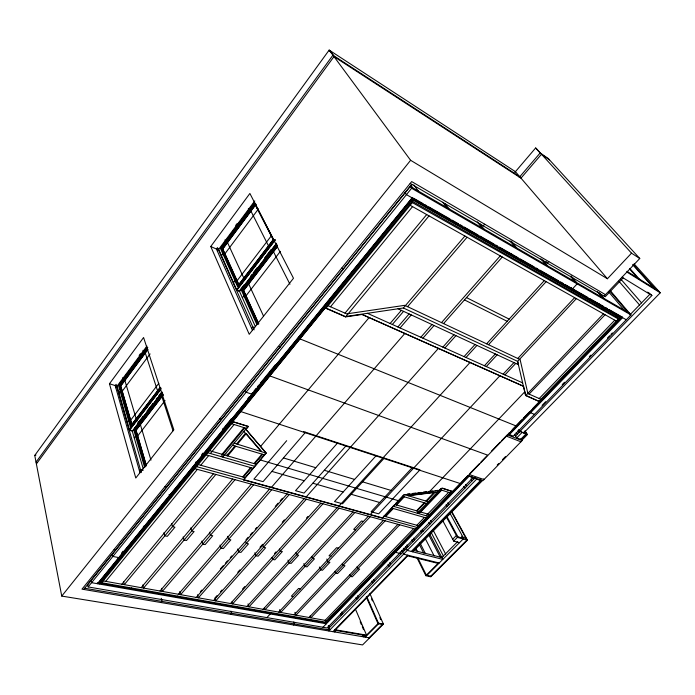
<?xml version="1.0" encoding="UTF-8"?>
<svg xmlns="http://www.w3.org/2000/svg" width="695" height="695" viewBox="0 0 695 695"><rect width="100%" height="100%" fill="white"/><g stroke="black" fill="none" stroke-linecap="round" stroke-linejoin="round"><path stroke-width="1.04" d="M257.107 207.701L257.159 208.491M270.555 233.859L270.598 234.658M237.482 286.41L238.072 285.576L221.331 248.341L254.579 203.635L254.44 202.506L220.393 248.306L237.482 286.41L273.43 239.445L254.44 202.506M146.984 347.092L118.48 385.438L130.286 426.487L130.877 425.635L119.314 385.525L147.053 348.23M369.836 593.504L383.414 624.093L362.564 644.925L61.751 596.084L34.75 455.425L329.169 50.075L515.421 171.674L607.413 278.747L631.512 253.171L639.765 258.505L604.111 296.096M35.958 455.043L34.75 455.425M329.317 51.43L329.934 50.579L333.713 55.678M36.383 463.956L333.982 56.582L520.981 178.146L541.431 154.316L549.502 159.867M109.463 383.753L143.578 337.518L173.837 429.814L135.777 478.012L109.463 383.753L115.413 385.638M210.741 246.508L249.887 193.462L293.481 278.261L249.236 334.312L210.741 246.508L217.639 249.574M139.139 355.493L140.416 353.772M235.701 225.415L236.969 223.72M115.865 387.775L146.94 346.11M217.387 251.095L254.787 200.924M120.383 383.18L122.19 380.738M125.951 375.682L128.505 372.251M134.239 364.528L136.15 361.956M232.886 231.817L234.788 229.263M239.21 223.304L241.113 220.749M130.877 425.635L119.427 385.569L147.792 347.43M238.185 285.628L221.444 248.393L254.579 203.635L273.248 239.818L238.072 285.576M147.496 348.716L119.757 385.994L131.268 425.879M255.612 203.4L221.575 249.149L237.829 285.315M131.946 425.079L120.617 385.942L147.731 349.516M239.002 285.254L222.626 248.923L255.873 204.269M132.076 425.114L120.739 385.986L147.861 349.568M239.132 285.315L222.756 248.975L255.995 204.33M118.923 392.857L120.852 390.877L120.339 391.754L121.529 392.136L150.085 353.929M221.401 255.543L223.668 253.345M224.138 254.839L258.453 208.917M127.246 421.943L129.235 419.928L128.697 420.814L129.913 421.179L158.834 383.284M233.451 282.552L235.796 280.311M236.257 281.814L271.38 235.77M130.286 426.487L160.198 387.393M130.999 425.67L160.085 387.671M162.187 392.136L132.258 431.091L129.487 430.292L129.339 429.762L161.197 388.175M276.575 243.233L239.532 291.457L236.787 290.31L236.561 289.806L274.933 239.723M160.788 388.957L129.487 429.805L117.099 386.455M275.124 239.74L236.717 289.867L218.378 248.749M129.487 430.292L160.719 389.548M236.787 290.31L275.185 240.209M137.958 422.942L143.153 416.166M147.053 411.084L152.909 403.465M156.158 399.234L157.461 397.54M158.755 395.846L161.362 392.458M243.928 284.933L239.306 290.962L255.369 326.615M250.539 276.323L251.868 274.603M253.189 272.883L257.15 267.714M264.421 258.245L271.033 249.635M162.587 393.613L134.7 429.875L145.394 466.666L144.517 467.023L133.709 429.736L162.465 392.31M276.81 244.883L242.19 289.893L257.723 324.261L256.907 324.669L241.2 289.841L275.976 244.597M135.056 428.216L140.824 420.718M144.073 416.479L145.377 414.793M146.68 413.099L152.535 405.472M155.784 401.241L161.657 393.596M241.182 290.128L244.432 285.897M245.735 284.203L247.038 282.509L248.254 283.03L263.544 316.129M250.296 278.269L256.168 270.633M262.032 262.997L267.254 256.212M271.51 250.4L272.214 251.06L271.815 250.269L274.247 247.099M162.474 393.57L134.578 429.84L145.281 466.64M257.836 324.313L242.303 289.945L276.923 244.935M162.882 393.995L135.012 430.231L145.368 465.815M277.279 245.292L242.399 290.64L257.411 323.887M146.358 465.971L135.925 430.231L163.16 394.856M258.644 323.844L243.519 290.458L277.392 246.456M146.185 464.972L136.055 430.274L163.282 394.899M258.783 323.896L243.65 290.51L277.522 246.517M134.248 437.676L136.272 435.652L135.716 436.547L136.95 436.894L165.045 400.563M242.373 297.616L244.753 295.358M245.205 296.861L280.398 251.338M139.426 470.81L140.442 469.516L143.205 470.246M251.66 328.457L252.841 326.963L254.657 327.684M61.751 596.084L410.606 160.284L329.169 50.075M83.687 589.438L411.814 184.357M629.47 313.193L410.267 186.39L87.657 584.651L88.143 586.928L327.137 627.959L473.086 477.595L469.108 476.257L322.984 627.246M88.143 586.928L411.614 188.275L410.267 186.39M121.686 552.846L123.041 551.178M201.62 454.73L202.957 453.088M231.444 418.659L223.234 428.728L224.138 428.693M247.854 398.513L249.227 396.828M251.277 394.317L252.65 392.632M254.014 390.955L256.064 388.435M257.437 386.759L258.801 385.082M260.173 383.397L275.22 364.936M97.517 583.722L412.092 197.858M412.543 197.641L98.36 582.957L97.3 582.775M98.777 583.036L99.394 582.28M412.943 197.867L412.022 198.987L620.218 317.267L621.052 316.407L609.22 309.666M412.813 200.568L99.863 583.791L98.812 583.6L411.814 200.004L412.813 200.568L411.57 198.805M576.372 298.624L517.645 361.365L525.516 395.281L539.78 401.727L452.801 491.669L441.768 488.159L439.527 490.496L404.325 494.814L382.337 518.149L243.467 479.88L266.15 453.14L245.995 429.475L248.35 426.634L232.703 421.657L325.269 307.772L345.415 316.572L403.369 307.989L517.645 361.365L518.418 364.658L398.027 308.78M100.653 583.409L101.279 582.653L325.755 622.216L325.156 622.842M101.696 582.723L233.398 421.561M326.085 308.128L412.335 202.593L411.171 200.942M105.692 581.359L197.389 469.377M200.759 465.259L208.682 455.581M210.385 453.496L234.119 424.506M330.525 306.773L412.535 206.615M222 454.287L243.997 427.634M221.106 456.589L244.814 427.894M222.747 457.067L248.202 426.278L232.703 421.657M226.9 455.703L234.927 446.016M236.656 443.931L245.448 433.315M345.015 313.15L426.695 214.564M235.735 446.259L227.708 455.937L226.97 453.939M237.464 444.174L246.265 433.567L261.572 451.446M121.825 584.226L213.426 473.773M429.015 215.876L345.597 316.911L362.13 314.461L523.578 386.316L525.733 395.585L539.78 401.727M215.858 474.433L124.275 584.66L123.502 581.498M131.034 588.7L131.65 587.961M442.593 216.353L443.497 215.268L428.685 206.832M141.181 587.657L232.651 479.037M235.014 479.68L143.561 588.083L142.753 584.964M242.677 476.9L250.556 467.587M253.962 463.565L261.954 454.122M243.459 477.118L251.338 467.813M254.744 463.8L262.736 454.356M514.839 172.36L535.628 147.992L536.166 148.365L631.512 253.171M286.679 440.7L253.901 479.107L263.049 481.661L305.531 432.238M160.015 591.011L251.321 484.146M390.112 323.488L401.363 310.326M403.369 307.989L464.912 236.031M253.614 484.78L162.335 591.419L161.483 588.326M392.336 324.487L403.578 311.36M407.583 306.686L467.075 237.247M519.191 177.434L540.18 152.952L548.251 158.503L639.765 258.505M483.26 225.875L484.702 224.19M397.87 326.963L409.094 313.914M161.144 602.565L162.126 601.427L161.275 598.308M400.059 327.944L411.275 314.931M178.346 594.268L269.46 489.115M176.999 596.814L177.616 596.101M271.693 489.723L180.596 594.668L179.718 591.61M420.822 337.249L431.969 324.53M200.368 591.714L201.802 590.09M220.35 568.962L223.199 565.713M225.345 563.28L227.482 560.839M230.332 557.59L231.765 555.965M246.03 539.711L248.167 537.27M250.313 534.837L252.45 532.396M255.3 529.147L256.733 527.522M275.281 506.394L278.13 503.145M280.267 500.704L282.413 498.272M422.925 338.187L434.062 325.503M196.19 597.439L287.087 493.945M289.259 494.536L198.388 597.83L197.467 594.798M441.499 322.619L500.252 255.873M337.718 442.811L295.514 490.696L304.08 493.076L346.206 445.599M443.566 323.601L502.276 257.011M510.747 255.074L511.633 254.083M214.816 598.074L216.962 595.658M220.55 591.627L221.983 590.012M237.768 572.272L239.914 569.857M259.999 547.278L262.145 544.854M282.231 522.275L284.385 519.86M213.565 600.523L304.236 498.645M306.347 499.219L215.711 600.906L215.076 598.908M442.863 347.126L453.922 334.729M444.887 348.03L455.937 335.659M242.564 589.004L244.744 586.58M274.542 553.498L275.993 551.882M306.521 518.001L307.972 516.385M230.505 603.529L320.916 503.206M322.966 503.771L232.59 603.903L231.939 601.931M548.789 261.581L547.382 263.136L546.027 261.45M464.051 356.613L475.024 344.52M230.731 614.354L231.704 613.277L231.035 611.226M542.595 271.719L541.726 272.675L540.389 270.981M376.325 455.486L334.504 501.547L342.539 503.788L384.274 458.101M465.989 357.491L476.952 345.415M247.003 606.466L337.153 507.654M486.613 343.825L544.289 280.606M339.151 508.201L249.036 606.831L248.037 603.894M488.516 344.72L546.148 281.649M484.424 365.744L495.309 353.937M486.291 366.586L497.168 354.798M263.092 609.324L352.956 511.98M354.902 512.519L265.082 609.68L264.395 607.743M269.964 613.103L270.572 612.451M266.871 617.612L270.268 613.954L269.782 612.59M412.5 467.37L371.104 511.737L378.662 513.84L419.962 469.82L303.515 431.578M278.791 612.113L368.341 516.203M503.137 374.127L513.926 362.582M517.766 358.472L574.635 297.642M370.235 516.715L280.719 612.46L279.668 609.584M504.935 374.935L515.725 363.416M395.455 503.727L404.16 494.493L428.242 501.764M385.047 516.428L392.684 508.332M395.976 504.839L403.717 496.63M385.664 516.602L393.301 508.505M396.593 505.013L404.334 496.812M294.098 614.832L383.336 520.303M385.178 520.816L295.983 615.171L294.906 612.321M293.585 624.996L294.55 623.988L293.794 621.956M623.128 277.887L605.223 296.748L410.189 183.411M599.203 303.958L598.36 304.844L596.988 303.185M309.032 617.49L397.948 524.308M399.747 524.803L310.873 617.812L310.144 615.935M603.434 313.819L525.733 395.585M416.531 510.808L424.219 502.78M425.879 501.052L434.288 492.269L407.661 495.552M417.13 510.981L424.819 502.954M426.469 501.225L434.879 492.451M529.077 394.091L605.076 314.739M417.269 513.205L440.847 488.62M418.451 513.544L441.082 489.966M420.675 512.015L441.673 490.149M325.112 620.348L413.655 528.608M416.878 525.272L424.437 517.436M426.07 515.742L448.649 492.355M539.19 398.539L614.797 320.195M324.826 622.737L452.045 491.165M539.016 401.18L618.402 319.031L616.474 316.72M363.459 583.305L365.709 580.985M382.919 563.176L385.16 560.856M403.117 542.282L404.612 540.736M469.837 473.547L479.472 463.582M480.957 462.045L486.891 455.911M491.356 451.29L500.287 442.046M501.781 440.508L507.732 434.349M512.206 429.727L521.832 419.763M523.318 418.234L529.225 412.118M532.917 408.295L620.096 318.119L620.765 318.492L509.027 434.01L508.323 433.741M340.984 607.465L326.016 622.955L99.819 583.218M342.487 605.918L361.2 586.563M362.703 585.016L380.66 566.442M383.649 563.35L400.85 545.566M403.1 543.247L421.048 524.69M422.543 523.144L440.5 504.57M441.994 503.024L460.707 483.685M462.201 482.139L468.187 475.945M521.163 421.179L509.226 433.515L508.532 433.237M522.649 419.632L562.177 378.766M563.671 377.22L621.982 316.929L621.321 316.555L619.332 318.484L412.665 201.463L413.577 200.342L620.166 317.624M508.636 433.35L509.426 434.592L622.598 317.667L621.608 316.494M542.1 405.367L545.671 401.684M562.238 384.604L564.496 382.276M589.343 356.665L590.854 355.11M607.413 338.031L609.671 335.702M610.914 334.425L612.373 332.922M629.852 314.913L650.338 293.794M610.566 290.979L630.964 314.948L513.336 436.121L509.426 434.592M518.566 429.632L519.773 431.473L651.875 295.514L650.85 294.367M328.066 629.01L474.937 477.873M515.586 436.043L520.32 431.178M328.848 630.973L476.605 479.168L482.052 481.009L412.847 551.821M514.422 434.236L516.785 437.893L522.119 432.412L521.311 431.178M523.63 433.02L660.25 292.812L634.075 263.839M332.957 631.668L407.635 555.166M411.284 551.43L480.523 480.488L479.785 479.237M520.633 439.396L525.959 433.949L524.186 431.239M334.964 630.304L408.2 555.305M412.135 551.648L481.357 480.775L480.271 478.924M521.459 439.718L526.784 434.271L524.994 431.552M497.203 465.068L498.706 463.53M502.468 459.673L505.482 456.598M525.081 430.926L527.462 434.54L522.145 439.987L516.785 437.893M334.703 631.964L336.137 630.504M520.929 438.788L522.11 440.604L482.895 480.714L468.109 475.728M452.688 539.224L456.389 535.497M442.967 521.059L453.696 541.101L457.927 536.844L463.721 538.451L426.921 575.304M457.649 541.648L441.82 557.538L413.629 550.344M364.971 635.43L363.546 636.855L362.703 634.848M366.074 635.612L378.471 623.189L383.414 624.093M416.739 557.321L425.87 575.686L438.649 562.88M365.205 637.133L378.549 623.771M369.071 637.784L382.389 624.475M430.709 576.198L466.927 540.015L451.316 511.485M451.837 511.642L467.457 540.163L430.744 576.833L425.87 575.686M347.795 313.714L404.698 305.331L520.112 359.576L527.748 392.944M408.269 495.735L437.476 492.13M407.357 494.102L409.494 493.841M412.691 493.441L415.897 493.05M418.025 492.79L421.24 492.399M423.351 492.138L426.574 491.739M428.685 491.487L432.968 490.957M435.087 490.696L438.293 490.305M220.393 248.306L221.444 248.393M241.2 289.841L242.303 289.945M118.48 385.438L119.427 385.569M133.709 429.736L134.7 429.875M84.668 588.231L329.804 629.991L328.205 625.978M369.618 637.88L81.984 589.151L411.675 181.577L605.475 294.663M335.442 629.809L366.552 635.143L355.553 609.393M334.382 630.2L366.63 635.708M326.346 623.771L91.592 582.688L91.088 580.403M326.911 620.661L103.181 580.907L102.73 578.935M382.936 624.57L377.993 623.667L366.23 596.936M293.299 596.571L291.361 596.197L298.598 588.439L300.527 588.83M118.802 557.607L112.877 556.452L112.329 554.184M114.145 549.389L115.848 549.736M143.361 526.237L144.412 526.471M330.95 556.252L329.03 555.8L336.597 547.686L338.517 548.147M431.248 576.32L426.382 575.182L417.721 557.781M439.197 563.019L403.613 554.167L401.727 550.301M395.498 552.317L399.573 553.333M407.687 555.844L438.137 563.402M169.015 494.753L170.066 495.014M36.818 462.305L36.036 462.114L332.94 55.183L519.782 176.747M165.019 486.491L166.731 486.926M355.605 529.842L353.694 529.347L361.496 520.981L363.398 521.493M453.696 541.101L459.499 542.682M415.402 529.086L194.878 468.691L194.192 466.64M467.457 540.163L457.397 537.374L446.051 516.385M196.563 466.632L417.009 527.427M195.582 462.149L196.624 462.436M462.175 537.113L465.911 538.147M245.014 477.552L198.257 464.564L197.554 462.514M383.805 516.09L418.625 525.759M206.18 454.869L252.893 468.256M391.45 507.976L426.183 517.931M129.339 429.762L131.207 430.301M207.892 452.775L254.596 466.258M393.101 506.229L427.816 516.246M271.867 471.401L304.28 480.749M312.837 483.216L343.191 491.973M351.218 494.293L379.713 502.511M209.603 450.681L256.299 464.251M429.44 514.561L394.751 504.474L382.337 518.149M135.403 419.91L135.551 421.9M232.486 445.286L264.291 454.825M402.492 496.265L426.582 503.484M283.438 457.944L315.773 467.709M324.304 470.28L354.589 479.428M362.582 481.844L390.998 490.418M234.215 443.193L266.15 453.14M224.502 431.169L223.46 430.848L222.695 428.815M219.611 419.007L221.305 419.545M231.626 423.724L246.438 428.407M439.909 489.593L450.377 492.903M442.541 488.142L452.801 491.669M160.623 396.167L159.98 395.542M156.818 391.928L157.018 393.883M469.247 474.546L484.024 479.559L483.651 478.933M251.99 394.239L246.134 392.223L245.257 390.095M278.33 346.414L280.007 347.074M506.386 436.147L520.929 441.803M507.567 434.922L522.11 440.604M519.773 431.473L527.462 434.54M236.561 289.806L238.95 290.814M534.446 414.376L530.58 412.743L529.746 411.518M325.451 308.111L345.597 316.911M328.075 305.696L347.396 314.192M527.375 393.344L540.858 399.269M367.412 313.315L522.64 382.867M271.815 250.269L273.022 250.834L289.954 284.229M267.975 246.708L268.47 248.428M341.662 268.122L343.321 268.904M464.46 299.901L507.159 321.307M466.493 297.599L509.148 319.118M616.404 321.099L410.137 205.268L408.99 203.618M412.335 202.593L618.402 319.031M413.864 198.396L423.125 203.67M424.975 204.721L426.826 205.781M444.426 215.806L450.03 218.995M451.898 220.054L458.431 223.773M460.299 224.841L462.166 225.901M464.034 226.97L478.03 234.945M479.897 236.005L493.902 243.98M495.77 245.04L497.629 246.108M499.497 247.168L518.201 257.819M520.077 258.887L534.151 266.906M536.027 267.975L537.904 269.043M539.78 270.112L558.632 280.849M560.526 281.927L563.35 283.543M565.244 284.611L587.883 297.512M589.768 298.589L603.755 306.556M605.58 307.59L607.395 308.623M626.282 319.761L406.445 194.643L405.115 192.75M411.614 188.275L630.964 314.948M410.606 160.284L607.413 278.747M622.025 277.209L651.875 295.514M647.618 292.126L649.434 293.238M626.907 272.066L660.25 292.812M627.003 271.345L658.695 291.101M246.725 282.656L247.411 283.308L247.038 282.509M535.628 147.992L540.163 152.97M633.406 264.786L655.116 288.868M632.589 264.613L653.569 287.904M629.774 268.426L639.157 278.921M629.627 269.043L637.55 277.922M620.852 279.164L641.546 302.855M618.898 281.223L639.522 304.94M243.893 431.491L260.79 451.211M609.697 290.875L627.898 312.29M608.82 292.013L624.214 310.152M618.828 315.608L620.218 317.267M618.785 315.973L620.765 318.492M599.047 292.595L603.912 298.407M597.387 291.631L602.252 297.451M603.121 307.068L604.502 308.728L603.66 309.614L602.278 307.946M571.064 275.889L576.572 282.596M575.695 282.083L577.163 283.873L572.341 289.059L571.368 287.86M570.682 276.549L574.808 281.571M542.812 259.904L547.573 265.82M540.945 258.818L545.697 264.734M511.398 241.182L516.75 247.985M510.078 240.878L514.752 246.838M479.993 223.868L483.928 229.003M477.23 221.783L481.809 227.778M445.052 203.539L448.918 208.752M442.793 202.228L446.65 207.44M413.864 184.887L418.294 191.038M410.797 185.157L412.691 187.789M523.578 386.316L362.13 314.461M524.725 391.867L429.779 491.348M500.035 375.613L370.287 514.543M515.925 425.879L299.875 338.865M517.949 430.579L519.13 432.394M516.177 432.403L517.358 434.219M470.185 362.321L339.125 505.943M438.554 348.238L306.243 496.873M487.629 455.138L269.669 375.856M404.985 333.296L271.502 487.291M475.875 477.917L476.605 479.168M472.722 477.161L473.816 479.029M471.036 478.898L472.122 480.766M465.45 484.658L466.519 486.535M369.28 317.398L260.599 446.433M463.774 486.378L464.851 488.255M460.194 483.52L240.557 411.501M447.789 502.859L448.822 504.752M446.147 504.544L447.18 506.438M449.743 512.823L463.721 538.451M461.636 536.132L463.191 538.981M446.572 515.855L457.927 536.844M430.457 520.694L431.465 522.605M433.081 530.05L445.634 554.054M428.85 522.345L429.858 524.265M431.369 532.874L443.375 555.965M429.858 534.412L442.802 559.405L407.261 550.414L405.367 546.548M428.745 534.942L440.213 557.112M422.186 529.208L423.177 531.136M425.236 538.538L434.132 555.904M420.597 530.85L421.587 532.778M419.902 542.708L425.262 553.307M398.331 500.669L259.999 459.882M419.207 544.202L423.594 552.881M268.748 246.412L250.513 210.264L249.331 209.69L249.583 210.359L248.332 208.404M413.473 538.191L414.446 540.128M411.9 539.815L412.865 541.753M415.619 547.869L417.547 551.734M406.931 544.941L407.887 546.878M403.804 548.164L404.751 550.101M403.282 548.702L404.229 550.631M400.164 551.891L401.111 553.846M389.617 562.759L390.547 564.722M388.088 564.34L389.009 566.303M244.449 279.442L227.109 241.712L225.936 241.174L226.162 241.86L224.971 239.879M243.632 279.79L243.154 278.938L243.693 280.763M373.406 579.465L374.301 581.437M371.903 581.011L372.789 582.983M254.127 329.847L217.492 247.611L216.432 249.036L252.45 330.247M371.556 598.916L372.433 600.888M379.87 617.664L380.747 619.636M357.03 566.799L357.847 568.649L359.663 569.066L352.269 576.798L350.445 576.398L349.637 574.539M366.699 596.458L378.471 623.189M357.499 595.858L358.359 597.839M342.305 563.437L343.113 565.313L344.981 565.73L337.553 573.575L335.685 573.167L334.894 571.29M356.022 597.379L356.882 599.359M360.166 621.747L361.426 624.718M362.277 626.699L363.537 629.67M326.815 559.049L328.005 561.881L329.916 562.316L322.463 570.274L320.551 569.857L319.379 567.016M341.888 611.947L342.713 613.937M340.437 613.442L341.262 615.431M311.725 556.46L312.507 558.372L314.47 558.815L306.99 566.894L305.027 566.46L303.88 563.593M328.692 625.526L329.5 627.542M295.844 552.838L296.609 554.766L298.615 555.218L291.118 563.419L289.103 562.976L287.982 560.074M245.995 429.475L266.011 452.793L243.467 479.88M279.538 549.12L280.285 551.066L282.344 551.535L274.82 559.857L272.753 559.405L272.023 557.451M262.423 544.315L263.518 547.26L265.638 547.747L258.097 556.2L255.977 555.731L254.9 552.777M245.596 541.37L246.308 543.36L248.48 543.855L240.922 552.438L238.741 551.96L237.699 548.972M227.578 536.34L228.612 539.346L230.853 539.859L223.269 548.581L221.027 548.086L220.02 545.071M209.43 532.188L210.429 535.228L212.731 535.749L205.129 544.611L202.827 544.107L201.854 541.058M161.57 395.707L173.029 430.778M144.994 352.078L157.748 391.389M143.804 351.661L144.056 352.443L142.962 350.341M190.76 527.913L191.733 530.989L194.096 531.527L186.486 540.528L184.114 540.015L183.176 536.931M171.561 523.517L172.49 526.628L174.932 527.175L167.304 536.332L164.871 535.802L163.968 532.691M140.095 423.62L150.963 460.142M138.87 423.255L139.122 424.124L138.01 421.839M136.35 419.328L124.587 379.496L123.397 379.114L123.519 379.87L122.589 377.785M132.102 430.561L143.187 468.699M141.32 472.6L116.117 384.318L115.188 385.569L139.973 472.722M467.97 475.484L325.694 622.642L326.442 622.772L468.682 475.719L467.97 475.484"/></g></svg>
